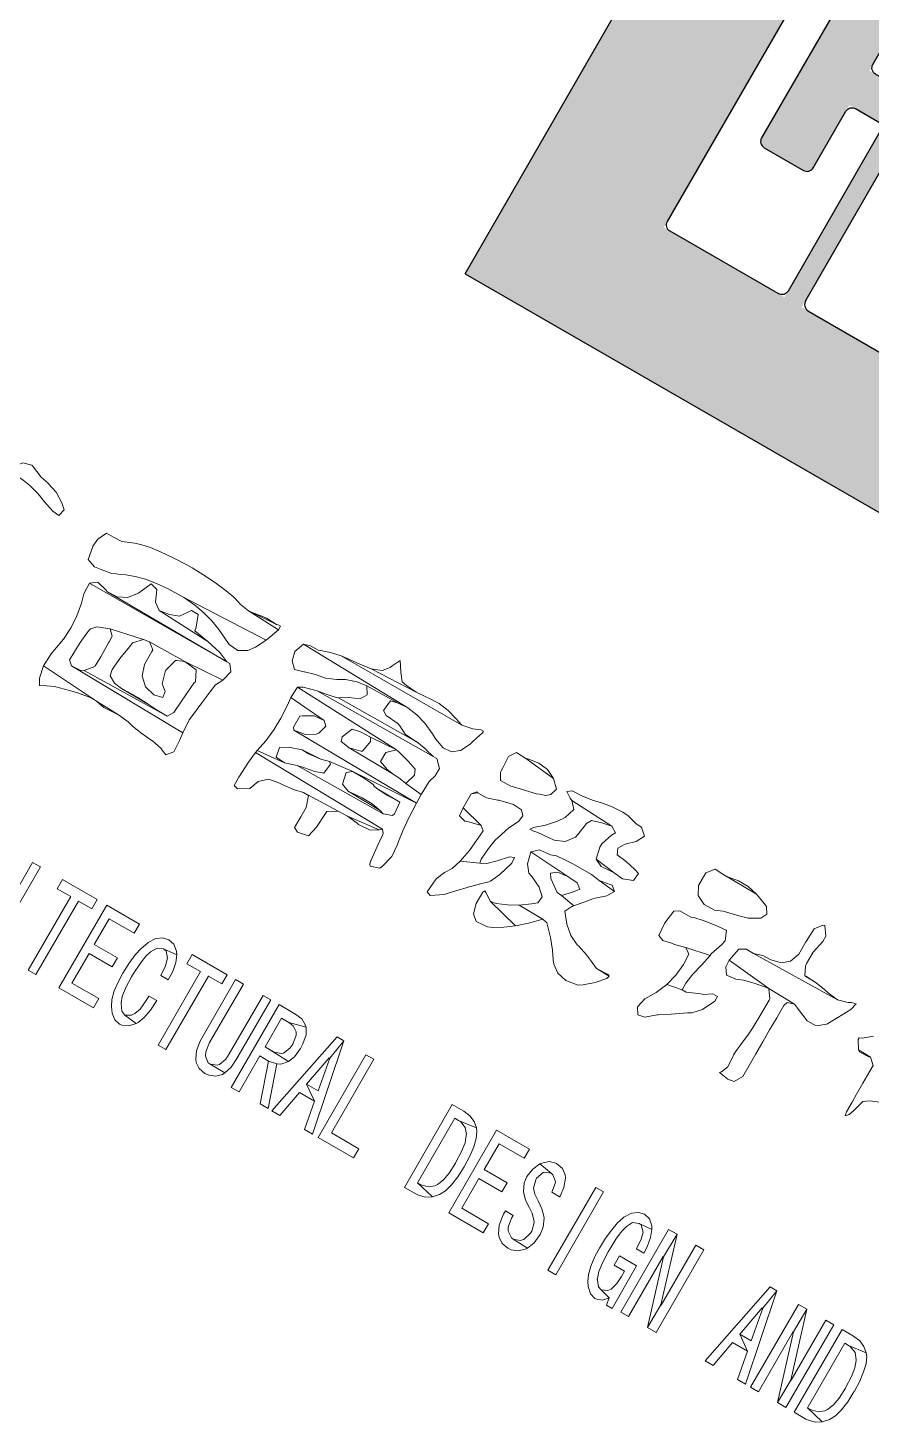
# Model space of a CAD drawing. Header units: millimetres. Extents: x 216654360 to 218309126, y 218099985 to 219647706.
# Drawn here: x 217551062 to 217559541, y 219225593 to 219239613 of the extents above; entities that cross this region are included whole.
import ezdxf
from ezdxf.enums import TextEntityAlignment as Align

# ---------------------------------------------------------------- set-up
doc = ezdxf.new("R2010")
doc.units = ezdxf.units.MM
doc.header["$LTSCALE"] = 1000
doc.layers.add('A-ANNO-TTLB', color=7, linetype='Continuous')
doc.layers.add('BTTK', color=7, linetype='Continuous')
doc.styles.add('A_Standard', font='SIMPLEX', dxfattribs={"width": 0.7, "bigfont": 'HZ'})
doc.styles.add('XN_02', font='STZHONGS.TTF', dxfattribs={"width": 0.8})

# ---------------------------------------------------------------- blocks, each defined once
blk = doc.blocks.new('CSCEC')
h = blk.add_hatch(color=256)
h.paths.add_polyline_path([(0, -24), (24, -24), (24, 0), (0, 0)])
h.paths.add_polyline_path([(6.2, -2.8), (9.8, -2.8), (9.8, -9.2), (9, -9.2), (9, -5.36, 0.414214), (8.84, -5.2), (7.16, -5.2, 0.414214), (7, -5.36), (7, -12.24, 0.414214), (7.16, -12.4), (9.8, -12.4), (9.8, -21.2), (6.2, -21.2), (6.2, -17.2), (7, -17.2), (7, -18.64, 0.414214), (7.16, -18.8), (8.84, -18.8, 0.414214), (9, -18.64), (9, -14.96, 0.414214), (8.84, -14.8), (6.2, -14.8)], flags=16)
h.paths.add_polyline_path([(10.2, -2.8), (13.8, -2.8), (13.8, -9.2), (13, -9.2), (13, -5.36, 0.414214), (12.84, -5.2), (11.16, -5.2, 0.414214), (11, -5.36), (11, -18.64, 0.414214), (11.16, -18.8), (12.84, -18.8, 0.414214), (13, -18.64), (13, -12.4), (13.8, -12.4), (13.8, -21.2), (10.2, -21.2)], flags=16)
h.paths.add_polyline_path([(5.8, -12.4), (5.8, -16.4), (5, -16.4), (5, -14.96, 0.414214), (4.84, -14.8), (3.96, -14.8, 0.414214), (3.8, -14.96), (3.8, -18.64, 0.414214), (3.96, -18.8), (4.84, -18.8, 0.414214), (5, -18.64), (5, -17.2), (5.8, -17.2), (5.8, -21.2), (3, -21.2), (3, -12.4)], flags=16)
h.paths.add_polyline_path([(14.2, -2.8), (17.8, -2.8), (17.8, -5.2), (15.16, -5.2, 0.414214), (15, -5.36), (15, -12.24, 0.414214), (15.16, -12.4), (17.8, -12.4), (17.8, -14.8), (15.16, -14.8, 0.414214), (15, -14.96), (15, -18.64, 0.414214), (15.16, -18.8), (17.8, -18.8), (17.8, -21.2), (14.2, -21.2)], flags=16)
h.paths.add_polyline_path([(21, -12.4), (21, -16.4), (20.2, -16.4), (20.2, -14.96, 0.414214), (20.04, -14.8), (19.16, -14.8, 0.414214), (19, -14.96), (19, -18.64, 0.414214), (19.16, -18.8), (20.04, -18.8, 0.414214), (20.2, -18.64), (20.2, -17.2), (21, -17.2), (21, -21.2), (18.2, -21.2), (18.2, -12.4)], flags=16)
for q in [(0, 0), (24, -24)]:
    blk.add_line((0, -24), q)
blk.add_lwpolyline([(6.2, -17.36), (6.2, -21.04, 0.414214), (6.36, -21.2), (9.64, -21.2, 0.414214)], format="xyb")
blk.add_lwpolyline([(4.856, -18.8, 0.414214), (5, -18.656), (5, -17.344, -0.414214), (5.144, -17.2), (5.656, -17.2, -0.414214), (5.8, -17.344), (5.8, -21.056, -0.414214), (5.656, -21.2), (3.144, -21.2, -0.414214), (3, -21.056), (3, -12.544, -0.414214), (3.144, -12.4), (5.656, -12.4, -0.414214), (5.8, -12.544), (5.8, -16.256, -0.414214), (5.656, -16.4), (5.144, -16.4, -0.414214), (5, -16.256), (5, -14.944, 0.414214), (4.856, -14.8), (3.944, -14.8, 0.414214), (3.8, -14.944), (3.8, -18.656, 0.414214), (3.944, -18.8)], format="xyb", close=True)
blk = doc.blocks.new('2017-0911-140129')
at = {"lineweight": 0}
for points in [[(-44.239, 20.608), (-44.331, 20.435), (-44.346, 20.391), (-44.46, 20.255), (-44.666, 20.17), (-43.648, 20.218), (-43.879, 20.24), (-43.993, 20.255), (-44.114, 20.413)], [(-52.621, 20.31), (-52.801, 20.262), (-52.849, 20.196), (-53.088, 20.005), (-52.621, 19.961), (-52.452, 19.935), (-52.224, 19.876), (-52.037, 19.799), (-51.795, 19.718), (-51.648, 19.704), (-51.611, 19.854), (-51.721, 19.957), (-51.923, 20.082), (-52.151, 20.156), (-52.158, 20.156), (-52.342, 20.192), (-52.603, 20.306)], [(-42.079, 20.218), (-42.134, 20.218), (-42.292, 20.148), (-42.523, 20.104), (-45.32, 20.097), (-45.54, 20.049), (-45.735, 19.983), (-45.772, 19.965), (-45.952, 19.961), (-46.091, 19.921), (-43.633, 19.862), (-43.409, 19.832), (-43.181, 19.766), (-42.942, 19.66), (-42.839, 19.601), (-42.615, 19.524), (-42.431, 19.538), (-42.288, 19.649), (-42.185, 19.854), (-42.159, 19.95), (-42.079, 20.178)], [(-43.133, 20.251), (-43.376, 20.24), (-43.416, 20.233), (-43.648, 20.218), (-44.666, 20.17), (-44.963, 20.134), (-45.07, 20.126), (-45.32, 20.097), (-42.523, 20.104), (-42.692, 20.156), (-42.692, 20.156), (-42.905, 20.222)], [(-40.796, 20.218), (-41.031, 20.178), (-41.072, 20.167), (-40.388, 20.093), (-40.583, 20.192)], [(-38.841, 20.203), (-39.08, 20.192), (-39.286, 20.156), (-39.488, 20.112), (-39.719, 20.079), (-39.933, 20.067), (-40.024, 20.005), (-39.896, 19.921), (-39.844, 19.898), (-38.889, 19.854), (-38.76, 19.77), (-38.808, 19.689), (-38.889, 19.446), (-38.889, 19.366), (-38.83, 19.119), (-38.382, 19.061), (-38.176, 19.042), (-37.97, 19.123), (-37.952, 19.296), (-38.055, 19.325), (-38.286, 19.377), (-38.51, 19.402), (-38.566, 19.531), (-38.474, 19.671), (-38.312, 19.832), (-38.22, 20.005), (-38.367, 20.134), (-38.492, 20.134), (-38.709, 20.2)], [(-34.185, 20.262), (-34.222, 20.251), (-34.332, 20.097), (-34.347, 19.792), (-34.347, 19.785), (-34.347, 19.505), (-34.42, 19.299), (-34.564, 19.175), (-34.781, 19.123), (-34.957, 19.116), (-35.141, 19.061), (-33.215, 19.094), (-33.447, 19.123), (-33.535, 19.145), (-33.759, 19.178), (-34.024, 19.182), (-34.112, 19.362), (-34.119, 19.417), (-34.115, 19.682), (-34.057, 19.961), (-34.06, 20.086)], [(-48.8, 20.134), (-48.936, 20.13), (-49.244, 20.115), (-49.509, 20.093), (-49.729, 20.064), (-49.909, 20.027), (-50.045, 19.983), (-50.284, 19.884), (-50.475, 19.876), (-50.637, 19.873), (-50.729, 19.682), (-50.747, 19.513), (-50.744, 19.502), (-50.692, 19.233), (-50.512, 19.167), (-50.369, 19.189), (-50.159, 19.219), (-49.972, 19.296), (-49.884, 19.344), (-49.704, 19.41), (-49.498, 19.465), (-49.263, 19.502), (-49.002, 19.524), (-48.711, 19.531), (-46.779, 19.619), (-46.672, 19.921), (-47.381, 19.95), (-47.594, 19.983), (-47.624, 19.994), (-47.778, 20.038), (-47.973, 20.075), (-48.208, 20.101), (-48.484, 20.123)], [(-46.672, 20.005), (-46.727, 20.005), (-46.76, 19.994), (-47.304, 19.961), (-47.381, 19.95), (-46.672, 19.921)], [(-46.999, 20.005), (-47.098, 19.994), (-47.304, 19.961), (-46.76, 19.994)], [(-46.091, 19.921), (-46.169, 19.704), (-46.121, 19.52), (-45.996, 19.391), (-45.808, 19.446), (-45.797, 19.45), (-45.573, 19.513), (-45.367, 19.549), (-45.158, 19.641), (-45.004, 19.726), (-44.779, 19.807), (-44.566, 19.832), (-43.846, 19.847), (-43.633, 19.862)], [(-41.266, 20.178), (-41.292, 20.174), (-41.391, 20.027), (-41.377, 19.77), (-41.377, 19.704), (-41.377, 19.674), (-41.292, 19.527), (-41.05, 19.531), (-41.024, 19.538), (-40.84, 19.582), (-40.528, 19.66), (-40.473, 19.682), (-40.348, 19.726), (-40.274, 19.792), (-40.223, 19.939), (-40.388, 20.093), (-41.072, 20.167)], [(-36.658, 20.145), (-36.78, 19.983), (-36.783, 19.689), (-36.688, 19.513), (-36.493, 19.413), (-36.258, 19.424), (-36.096, 19.494), (-35.843, 19.553), (-35.806, 19.557), (-35.589, 19.619), (-35.372, 19.748), (-35.302, 19.876), (-35.391, 20.005), (-35.457, 20.038), (-35.688, 20.123), (-36.475, 20.134)], [(-36.133, 20.174), (-36.346, 20.134), (-36.475, 20.134), (-35.688, 20.123), (-35.912, 20.17)], [(-43.846, 19.847), (-44.566, 19.832), (-44.474, 19.682), (-44.555, 19.542), (-44.765, 19.446), (-44.945, 19.34), (-43.155, 19.358), (-43.412, 19.377), (-43.593, 19.469), (-43.648, 19.491), (-43.934, 19.513), (-44.03, 19.571), (-44.008, 19.81)], [(-39.844, 19.898), (-39.723, 19.759), (-39.789, 19.531), (-39.888, 19.391), (-40.057, 19.2), (-40.241, 19.039), (-40.293, 18.976), (-40.223, 18.976), (-40.12, 18.998), (-39.881, 19.017), (-39.752, 19.028), (-39.547, 19.116), (-39.411, 19.296), (-39.396, 19.373), (-39.356, 19.641), (-39.304, 19.748), (-39.095, 19.81), (-38.889, 19.854)], [(-49.351, 19.443), (-49.45, 19.211), (-49.479, 19.149), (-49.623, 18.965), (-49.81, 18.873), (-50.045, 18.866), (-47.249, 18.844), (-47.466, 18.932), (-47.569, 18.961), (-47.785, 19.006), (-48.943, 19.061), (-49.09, 19.167), (-49.196, 19.402)], [(-48.223, 19.384), (-48.384, 19.384), (-48.531, 19.167), (-48.722, 19.09), (-48.943, 19.061), (-47.785, 19.006), (-48.116, 19.061), (-48.131, 19.138)], [(-46.779, 19.619), (-48.711, 19.531), (-48.631, 19.531), (-48.377, 19.505), (-48.142, 19.465), (-47.918, 19.406), (-47.712, 19.329), (-47.521, 19.233), (-47.385, 19.167), (-47.172, 19.149), (-46.999, 19.252), (-46.896, 19.391)], [(-43.141, 19.362), (-43.155, 19.358), (-44.945, 19.34), (-44.989, 19.322), (-45.213, 19.274), (-45.386, 19.248), (-42.703, 19.27), (-42.891, 19.318), (-42.898, 19.322)], [(-45.764, 19.116), (-45.772, 18.866), (-44.963, 18.803), (-44.879, 18.715), (-44.926, 18.524), (-44.963, 18.484), (-45.151, 18.37), (-45.393, 18.329), (-42.527, 18.289), (-42.531, 18.484), (-42.905, 18.524), (-43.052, 18.546), (-43.232, 18.565), (-44.254, 18.576), (-44.456, 18.609), (-44.489, 18.697), (-44.386, 18.932), (-44.217, 18.969), (-43.989, 18.976), (-43.412, 19.017)], [(-42.619, 19.274), (-42.703, 19.27), (-45.386, 19.248), (-45.665, 19.167), (-45.764, 19.116), (-43.412, 19.017), (-43.332, 18.998), (-43.093, 18.936), (-42.891, 18.866), (-42.843, 18.756), (-42.905, 18.524), (-42.531, 18.484), (-42.52, 18.792), (-42.475, 18.954), (-42.472, 19.127)], [(-40.822, 19.237), (-41.123, 19.167), (-41.138, 19.16), (-41.358, 19.083), (-41.557, 19.083), (-41.667, 19.002), (-41.663, 18.675), (-41.171, 18.55), (-41.086, 18.48), (-41.094, 18.344), (-41.127, 17.999), (-41.178, 17.719), (-40.818, 17.881), (-40.833, 17.966), (-40.818, 18.223), (-40.781, 18.436), (-40.759, 18.513), (-40.671, 18.789), (-40.565, 18.994), (-40.546, 19.138), (-40.631, 19.23)], [(-41.586, 19.094), (-41.667, 19.002), (-41.557, 19.083)], [(-38.83, 19.119), (-38.672, 19.039), (-38.455, 19.061), (-38.382, 19.061)], [(-35.843, 19.189), (-35.854, 19.189), (-36.096, 19.167), (-36.328, 19.13), (-36.544, 19.083), (-36.6, 19.064), (-36.853, 19.061), (-36.952, 18.994), (-36.996, 18.697), (-36.971, 18.418), (-36.853, 18.373), (-36.655, 18.418), (-36.611, 18.418), (-36.383, 18.48), (-35.879, 18.587), (-35.876, 18.627), (-35.787, 18.888), (-35.765, 18.991)], [(-32.851, 19.211), (-32.94, 19.189), (-33.002, 19.156), (-33.215, 19.094), (-35.141, 19.061), (-35.302, 19.061), (-35.442, 18.987), (-35.501, 18.697), (-34.523, 18.601), (-33.921, 18.59), (-33.663, 18.48), (-33.528, 18.425), (-33.322, 18.429), (-33.156, 18.565), (-33.145, 18.587), (-33.028, 18.789), (-32.888, 19.061)], [(-34.005, 19.189), (-34.024, 19.182), (-33.759, 19.178)], [(-50.295, 18.932), (-50.431, 18.836), (-47.249, 18.844), (-50.045, 18.866), (-50.064, 18.877)], [(-47.179, 18.844), (-47.249, 18.844), (-50.431, 18.836), (-50.424, 18.587), (-50.369, 18.403), (-50.325, 18.138), (-50.306, 17.874), (-50.321, 17.598), (-50.369, 17.322), (-50.387, 17.22), (-50.405, 16.933), (-50.405, 16.933), (-49.123, 16.848), (-48.601, 16.834), (-48.366, 16.804), (-48.256, 16.775), (-48.035, 16.742), (-47.756, 16.72), (-47.752, 16.72), (-47.521, 16.676), (-47.484, 16.654), (-47.374, 16.61), (-47.267, 16.742), (-47.286, 16.999), (-47.3, 17.168), (-49.917, 17.212), (-50.009, 17.3), (-50.005, 17.422), (-49.994, 17.705), (-49.972, 17.966), (-49.953, 18.05), (-49.865, 18.149), (-49.612, 18.245), (-48.925, 18.395), (-48.796, 18.414), (-47.984, 18.429), (-47.131, 18.484), (-47.08, 18.712)], [(-45.772, 18.866), (-45.753, 18.682), (-45.739, 18.403), (-45.746, 18.131), (-45.775, 17.863), (-45.827, 17.602), (-45.231, 17.664), (-45.43, 17.683), (-45.467, 17.881), (-45.316, 17.977), (-45.051, 18.072), (-44.636, 18.094), (-44.456, 18.138), (-43.953, 18.201), (-42.527, 18.289), (-45.393, 18.329), (-45.434, 18.377), (-45.43, 18.631), (-45.389, 18.664), (-45.184, 18.778), (-44.963, 18.803)], [(-43.412, 19.017), (-43.989, 18.976), (-43.945, 18.899), (-43.989, 18.653), (-44.015, 18.638), (-44.254, 18.576), (-43.232, 18.565), (-43.361, 18.576), (-43.574, 18.653), (-43.567, 18.866)], [(-38.76, 18.803), (-39.176, 18.803), (-39.385, 18.789), (-39.554, 18.781), (-39.668, 18.734), (-39.896, 18.715), (-39.914, 18.715), (-40.043, 18.587), (-39.153, 18.531), (-38.922, 18.517), (-38.815, 18.436), (-38.896, 18.322), (-39.069, 18.138), (-38.749, 18.083), (-38.566, 18.307), (-38.492, 18.395), (-38.459, 18.432), (-38.275, 18.587), (-38.187, 18.737), (-38.566, 18.781)], [(-38.294, 18.825), (-38.33, 18.818), (-38.566, 18.781), (-38.187, 18.737)], [(-35.306, 19.061), (-35.442, 18.987), (-35.302, 19.061)], [(-41.663, 18.675), (-41.649, 18.498), (-41.502, 18.458), (-41.424, 18.487), (-41.171, 18.55)], [(-40.043, 18.587), (-39.984, 18.348), (-39.863, 18.201), (-39.775, 18.171), (-39.543, 18.057), (-39.392, 17.921), (-39.411, 17.771), (-39.51, 17.69), (-39.712, 17.547), (-39.157, 17.536), (-39.051, 17.514), (-38.841, 17.293), (-38.676, 17.095), (-38.566, 16.933), (-38.514, 16.867), (-38.352, 16.746), (-38.139, 16.705), (-37.878, 16.742), (-37.798, 16.801), (-37.61, 16.962), (-37.445, 17.15), (-37.43, 17.212), (-37.728, 17.22), (-37.915, 17.3), (-38.04, 17.356), (-38.257, 17.429), (-38.301, 17.44), (-38.503, 17.536), (-38.687, 17.69), (-38.852, 17.899), (-38.779, 18.05), (-38.749, 18.083), (-39.069, 18.138), (-39.179, 18.146), (-39.429, 18.329), (-39.484, 18.418), (-39.374, 18.502), (-39.153, 18.531)], [(-35.879, 18.587), (-36.383, 18.48), (-36.258, 18.395), (-36.25, 18.16), (-36.28, 17.899), (-36.342, 17.646), (-36.023, 17.708), (-36.023, 17.859), (-35.99, 18.09), (-35.931, 18.329)], [(-35.501, 18.697), (-35.493, 18.55), (-35.398, 18.407), (-35.192, 18.436), (-35.049, 18.495), (-34.832, 18.546), (-34.615, 18.587), (-34.523, 18.601)], [(-34.523, 18.601), (-34.402, 18.436), (-34.402, 18.399), (-34.402, 18.046), (-34.409, 17.771), (-34.42, 17.58), (-34.446, 17.37), (-34.472, 17.106), (-34.472, 17.102), (-34.454, 16.826), (-34.509, 16.676), (-34.538, 16.643), (-34.329, 16.613), (-34.193, 16.635), (-34.093, 16.804), (-34.093, 17.062), (-34.093, 17.334), (-34.093, 17.609), (-34.093, 17.888), (-34.093, 18.171), (-34.093, 18.458), (-34.064, 18.542), (-33.921, 18.59)], [(-47.131, 18.484), (-47.984, 18.429), (-47.701, 18.395), (-47.594, 18.179), (-47.609, 18.138), (-47.627, 17.881), (-47.642, 17.679), (-47.664, 17.429), (-47.738, 17.297), (-49.648, 17.256), (-49.693, 17.227), (-49.917, 17.212), (-47.3, 17.168), (-47.322, 17.451), (-47.315, 17.532), (-47.275, 17.877), (-47.242, 18.142), (-47.216, 18.329)], [(-48.925, 18.395), (-49.612, 18.245), (-49.501, 18.138), (-49.501, 18.01), (-49.501, 18.002), (-49.494, 17.661), (-49.501, 17.451), (-49.505, 17.436), (-49.648, 17.256), (-47.738, 17.297), (-47.973, 17.3), (-48.171, 17.311), (-48.818, 17.322), (-48.991, 17.345), (-49.141, 17.429), (-49.167, 17.558), (-49.141, 17.859), (-49.141, 17.866), (-49.09, 18.138), (-49.079, 18.226)], [(-47.984, 18.429), (-48.796, 18.414), (-48.656, 18.307), (-48.66, 18.267), (-48.653, 17.969), (-48.583, 17.749), (-48.583, 17.749), (-48.414, 17.591), (-48.186, 17.536), (-48.006, 17.58), (-48.024, 17.708), (-48.157, 17.811), (-48.223, 18.05), (-48.226, 18.083), (-48.153, 18.351), (-48.142, 18.362)], [(-42.527, 18.289), (-43.953, 18.201), (-43.927, 18.201), (-43.666, 18.197), (-43.464, 18.179), (-43.431, 18.157), (-43.361, 18.149), (-42.905, 18.138), (-42.825, 18.135), (-42.799, 17.881), (-42.817, 17.83), (-42.997, 17.771), (-44.985, 17.745), (-45.231, 17.664), (-45.827, 17.602), (-45.838, 17.55), (-42.854, 17.492), (-42.799, 17.429), (-42.795, 17.389), (-42.773, 17.135), (-42.744, 16.826), (-42.725, 16.764), (-42.7, 16.724), (-42.512, 16.786), (-42.483, 16.848), (-42.417, 17.109), (-42.439, 17.363), (-42.453, 17.436), (-42.486, 17.672), (-42.512, 17.955)], [(-40.274, 18.329), (-40.366, 18.289), (-40.535, 18.094), (-40.69, 17.944), (-40.818, 17.881), (-41.178, 17.719), (-41.248, 17.506), (-41.34, 17.363), (-41.34, 17.363), (-41.421, 17.172), (-41.447, 16.848), (-41.362, 16.819), (-41.123, 16.977), (-41.068, 17.043), (-40.976, 17.142), (-40.748, 17.378), (-40.579, 17.543), (-40.473, 17.642), (-40.451, 17.675), (-40.355, 17.881), (-40.26, 18.201)], [(-32.348, 18.436), (-32.3, 18.407), (-32.094, 18.418), (-32.065, 18.429)], [(-44.636, 18.094), (-45.051, 18.072), (-44.901, 18.065)], [(-43.953, 18.201), (-44.456, 18.138), (-44.416, 18.102), (-44.438, 17.881), (-44.614, 17.815), (-44.853, 17.771), (-44.985, 17.745), (-42.997, 17.771), (-43.082, 17.797), (-43.835, 17.808), (-44.004, 17.874), (-44.059, 18.116)], [(-43.361, 18.149), (-43.119, 18.131), (-42.905, 18.138)], [(-43.523, 17.837), (-43.791, 17.815), (-43.835, 17.808), (-43.082, 17.797), (-43.288, 17.833)], [(-35.339, 17.944), (-35.446, 17.944), (-35.607, 17.837), (-35.626, 17.837), (-35.703, 17.808), (-35.931, 17.708), (-36.023, 17.708), (-36.342, 17.646), (-36.445, 17.403), (-36.581, 17.172), (-36.629, 16.962), (-36.544, 16.826), (-36.397, 16.859), (-36.203, 17.021), (-36.188, 17.032), (-35.968, 17.172), (-35.901, 17.216), (-35.699, 17.363), (-35.622, 17.403), (-35.468, 17.569), (-35.339, 17.837)], [(-45.838, 17.55), (-45.864, 17.315), (-45.882, 16.955), (-45.882, 16.764), (-45.783, 16.738), (-45.573, 16.87), (-45.496, 17.073), (-45.345, 17.22), (-45.125, 17.256), (-45.04, 17.264), (-44.783, 17.293), (-44.599, 17.341), (-43.809, 17.363), (-43.593, 17.37), (-42.905, 17.451), (-42.854, 17.492)], [(-42.905, 17.451), (-43.593, 17.37), (-43.357, 17.341), (-43.321, 17.337), (-43.06, 17.352)], [(-40.454, 17.451), (-40.473, 17.407), (-40.48, 17.142), (-40.421, 16.933), (-40.296, 16.83), (-40.043, 16.848), (-39.94, 16.896), (-39.756, 17.006), (-39.565, 17.15), (-40.245, 17.322), (-40.421, 17.429)], [(-39.712, 17.547), (-39.918, 17.429), (-40.131, 17.341), (-40.245, 17.322), (-39.565, 17.15), (-39.367, 17.326), (-39.157, 17.536)], [(-48.653, 17.326), (-48.818, 17.322), (-48.171, 17.311), (-48.44, 17.326)], [(-43.809, 17.363), (-44.599, 17.341), (-44.482, 17.337), (-44.405, 17.106), (-44.405, 16.889), (-44.405, 16.635), (-44.305, 16.584), (-44.078, 16.635), (-44.026, 16.863), (-44.008, 17.172), (-44, 17.242)], [(-37.463, 17.234), (-37.478, 17.231), (-37.728, 17.22), (-37.43, 17.212)], [(-50.405, 16.933), (-50.35, 16.676), (-50.277, 16.547), (-50.152, 16.613), (-50.148, 16.613), (-50.001, 16.683), (-49.7, 16.764), (-49.538, 16.801), (-49.285, 16.845), (-49.123, 16.848)], [(-49.123, 16.848), (-48.936, 16.812), (-48.675, 16.826), (-48.601, 16.834)], [(-48.436, 11.476), (-48.616, 11.476), (-48.616, 13.398), (-48.436, 13.398), (-48.436, 11.476)], [(-47.117, 13.398), (-47.925, 13.398), (-47.925, 13.185), (-47.609, 13.185), (-47.609, 11.476), (-47.429, 11.476), (-47.429, 13.185), (-47.117, 13.185)], [(-46.132, 13.398), (-46.896, 13.398), (-46.896, 11.476), (-46.095, 11.476), (-46.095, 11.689), (-46.716, 11.689), (-46.716, 12.376), (-46.18, 12.376), (-46.18, 12.589), (-46.716, 12.589), (-46.716, 13.185), (-46.132, 13.185)], [(-45.467, 13.42), (-45.588, 13.394), (-45.702, 13.31), (-45.794, 13.163), (-45.808, 13.137), (-45.86, 12.99), (-45.9, 12.817), (-45.922, 12.611), (-45.93, 12.376), (-45.922, 12.185), (-45.9, 11.979), (-45.856, 11.81), (-45.794, 11.678), (-45.717, 11.572), (-45.603, 11.483), (-45.474, 11.454), (-45.423, 11.458), (-45.298, 11.516), (-45.191, 11.634), (-45.474, 11.667), (-45.566, 11.7), (-45.661, 11.836), (-45.706, 11.965), (-45.731, 12.156), (-45.739, 12.398), (-45.739, 12.476), (-45.728, 12.703), (-45.702, 12.891), (-45.661, 13.027), (-45.584, 13.155), (-45.467, 13.207), (-45.173, 13.24), (-45.217, 13.299), (-45.331, 13.391)], [(-45.173, 13.24), (-45.467, 13.207), (-45.401, 13.196), (-45.301, 13.086), (-45.261, 12.935), (-45.246, 12.714), (-45.073, 12.714), (-45.077, 12.905), (-45.114, 13.093)], [(-44.096, 13.398), (-44.908, 13.398), (-44.908, 13.185), (-44.592, 13.185), (-44.592, 11.476), (-44.412, 11.476), (-44.412, 13.185), (-44.096, 13.185)], [(-43.721, 13.398), (-43.901, 13.398), (-43.901, 12.038), (-43.898, 11.954), (-43.868, 11.763), (-43.798, 11.612), (-43.758, 11.557), (-43.644, 11.48), (-43.493, 11.454), (-43.409, 11.461), (-43.277, 11.513), (-43.177, 11.612), (-43.152, 11.663), (-43.493, 11.667), (-43.541, 11.674), (-43.659, 11.759), (-43.695, 11.836), (-43.721, 12.038)], [(-43.085, 13.398), (-43.266, 13.398), (-43.266, 12.038), (-43.273, 11.913), (-43.328, 11.759), (-43.361, 11.719), (-43.493, 11.667), (-43.152, 11.663), (-43.1, 11.829), (-43.085, 12.038)], [(-42.501, 13.398), (-42.894, 13.398), (-42.894, 11.476), (-42.714, 11.476), (-42.714, 12.31), (-42.509, 12.31), (-42.336, 12.343), (-42.266, 12.38), (-42.156, 12.501), (-42.714, 12.523), (-42.714, 13.185), (-42.542, 13.185), (-42.196, 13.277), (-42.233, 13.31), (-42.354, 13.376)], [(-42.196, 13.277), (-42.542, 13.185), (-42.431, 13.17), (-42.321, 13.097), (-42.292, 13.038), (-42.259, 12.847), (-42.266, 12.747), (-42.328, 12.6), (-42.365, 12.567), (-42.494, 12.523), (-42.714, 12.523), (-42.156, 12.501), (-42.101, 12.641), (-42.079, 12.847), (-42.082, 12.953), (-42.119, 13.141)], [(-41.402, 13.42), (-41.56, 13.42), (-41.954, 11.476), (-41.763, 11.476), (-41.652, 12.071), (-41.307, 12.071), (-41.616, 12.288), (-41.487, 12.972), (-41.472, 12.972)], [(-41.402, 13.42), (-41.472, 12.972), (-41.347, 12.288), (-41.616, 12.288), (-41.307, 12.071), (-41.197, 11.476), (-41.009, 11.476)], [(-40.693, 13.398), (-40.877, 13.398), (-40.877, 11.476), (-40.057, 11.476), (-40.057, 11.689), (-40.693, 11.689)], [(-38.606, 13.398), (-38.871, 13.398), (-38.871, 11.476), (-38.606, 11.476), (-38.547, 11.48), (-38.411, 11.516), (-38.29, 11.59), (-38.69, 11.689), (-38.69, 13.185), (-38.606, 13.185), (-38.216, 13.236), (-38.323, 13.324), (-38.452, 13.38)], [(-38.216, 13.236), (-38.606, 13.185), (-38.547, 13.181), (-38.419, 13.13), (-38.323, 13.016), (-38.316, 13.001), (-38.264, 12.861), (-38.238, 12.674), (-38.227, 12.431), (-38.227, 12.409), (-38.238, 12.174), (-38.272, 11.99), (-38.323, 11.858), (-38.352, 11.81), (-38.463, 11.722), (-38.606, 11.689), (-38.69, 11.689), (-38.29, 11.59), (-38.187, 11.704), (-38.187, 11.704), (-38.121, 11.832), (-38.077, 11.994), (-38.047, 12.196), (-38.04, 12.431), (-38.04, 12.435), (-38.047, 12.674), (-38.073, 12.876), (-38.114, 13.045), (-38.172, 13.174)], [(-37.081, 13.398), (-37.842, 13.398), (-37.842, 11.476), (-37.041, 11.476), (-37.041, 11.689), (-37.662, 11.689), (-37.662, 12.376), (-37.129, 12.376), (-37.129, 12.589), (-37.662, 12.589), (-37.662, 13.185), (-37.081, 13.185)], [(-36.75, 13.244), (-36.82, 13.086), (-36.846, 12.894), (-36.831, 12.762), (-36.758, 12.6), (-36.736, 12.571), (-36.636, 12.468), (-36.489, 12.376), (-36.39, 12.31), (-36.287, 12.207), (-36.261, 12.167), (-36.214, 11.994), (-36.217, 11.943), (-36.269, 11.77), (-36.324, 11.711), (-36.46, 11.667), (-36.118, 11.656), (-36.056, 11.814), (-36.034, 12.016), (-36.056, 12.178), (-36.129, 12.343), (-36.155, 12.376), (-36.261, 12.483), (-36.397, 12.578), (-36.533, 12.667), (-36.618, 12.758), (-36.662, 12.928), (-36.662, 12.961), (-36.607, 13.13), (-36.592, 13.148), (-36.46, 13.196)], [(-36.46, 13.42), (-36.482, 13.42), (-36.614, 13.38), (-36.725, 13.277), (-36.75, 13.244), (-36.46, 13.196), (-36.412, 13.188), (-36.302, 13.097), (-36.284, 13.056), (-36.254, 12.872), (-36.074, 12.872), (-36.074, 12.887), (-36.096, 13.075), (-36.159, 13.251), (-36.199, 13.31), (-36.313, 13.394)], [(-35.358, 11.476), (-35.541, 11.476), (-35.541, 13.398), (-35.358, 13.398), (-35.358, 11.476)], [(-34.424, 13.42), (-34.542, 13.394), (-34.656, 13.31), (-34.748, 13.163), (-34.755, 13.141), (-34.803, 12.997), (-34.836, 12.821), (-34.858, 12.615), (-34.865, 12.376), (-34.858, 12.185), (-34.832, 11.979), (-34.792, 11.81), (-34.729, 11.678), (-34.674, 11.594), (-34.564, 11.491), (-34.439, 11.454), (-34.424, 11.454), (-34.292, 11.502), (-34.196, 11.612), (-34.417, 11.667), (-34.494, 11.693), (-34.597, 11.825), (-34.597, 11.829), (-34.641, 11.961), (-34.667, 12.152), (-34.674, 12.398), (-34.674, 12.465), (-34.667, 12.7), (-34.645, 12.887), (-34.612, 13.027), (-34.542, 13.155), (-34.424, 13.207), (-34.141, 13.229), (-34.178, 13.291), (-34.288, 13.391)], [(-34.141, 13.229), (-34.424, 13.207), (-34.373, 13.199), (-34.266, 13.097), (-34.226, 12.953), (-34.211, 12.736), (-34.038, 12.736), (-34.046, 12.883), (-34.079, 13.075)], [(-33.652, 13.398), (-33.851, 13.398), (-33.851, 11.476), (-33.671, 11.476), (-33.671, 12.872), (-33.66, 12.872)], [(-33.652, 13.398), (-33.66, 12.872), (-33.23, 11.476), (-33.223, 12.005)], [(-33.031, 13.398), (-33.215, 13.398), (-33.215, 12.005), (-33.223, 12.005), (-33.23, 11.476), (-33.031, 11.476)], [(-31.345, 13.42), (-31.499, 13.42), (-31.892, 11.476), (-31.705, 11.476), (-31.595, 12.071), (-31.249, 12.071), (-31.554, 12.288), (-31.429, 12.972), (-31.415, 12.972)], [(-31.345, 13.42), (-31.415, 12.972), (-31.29, 12.288), (-31.554, 12.288), (-31.249, 12.071), (-31.139, 11.476), (-30.952, 11.476)], [(-30.636, 13.398), (-30.834, 13.398), (-30.834, 11.476), (-30.65, 11.476), (-30.65, 12.872), (-30.643, 12.872)], [(-30.636, 13.398), (-30.643, 12.872), (-30.213, 11.476), (-30.202, 12.005)], [(-30.014, 13.398), (-30.195, 13.398), (-30.195, 12.005), (-30.202, 12.005), (-30.213, 11.476), (-30.014, 11.476)], [(-29.551, 13.398), (-29.82, 13.398), (-29.82, 11.476), (-29.551, 11.476), (-29.493, 11.48), (-29.357, 11.516), (-29.235, 11.59), (-29.636, 11.689), (-29.636, 13.185), (-29.551, 13.185), (-29.166, 13.236), (-29.269, 13.324), (-29.397, 13.38)], [(-29.166, 13.236), (-29.551, 13.185), (-29.496, 13.181), (-29.364, 13.13), (-29.269, 13.016), (-29.261, 13.001), (-29.213, 12.861), (-29.184, 12.674), (-29.173, 12.431), (-29.173, 12.409), (-29.184, 12.174), (-29.217, 11.99), (-29.269, 11.858), (-29.302, 11.81), (-29.408, 11.722), (-29.551, 11.689), (-29.636, 11.689), (-29.235, 11.59), (-29.136, 11.704), (-29.133, 11.704), (-29.066, 11.832), (-29.022, 11.994), (-28.993, 12.196), (-28.986, 12.431), (-28.986, 12.435), (-28.993, 12.674), (-29.019, 12.876), (-29.059, 13.045), (-29.118, 13.174)], [(-42.336, 12.343), (-42.509, 12.31), (-42.226, 11.476), (-42.038, 11.476)], [(-34.038, 12.442), (-34.439, 12.442), (-34.439, 12.229), (-34.196, 12.229), (-34.196, 12.108), (-34.207, 11.935), (-34.251, 11.781), (-34.292, 11.726), (-34.417, 11.667), (-34.196, 11.612), (-34.171, 11.454), (-34.038, 11.454)], [(-45.062, 12.24), (-45.246, 12.24), (-45.246, 12.134), (-45.268, 11.924), (-45.316, 11.792), (-45.356, 11.733), (-45.474, 11.667), (-45.191, 11.634), (-45.169, 11.671), (-45.114, 11.818), (-45.077, 12.009)], [(-36.695, 12.082), (-36.875, 12.082), (-36.875, 12.005), (-36.875, 11.954), (-36.842, 11.766), (-36.765, 11.612), (-36.721, 11.557), (-36.603, 11.48), (-36.46, 11.454), (-36.383, 11.461), (-36.25, 11.513), (-36.144, 11.612), (-36.118, 11.656), (-36.46, 11.667), (-36.504, 11.674), (-36.625, 11.759), (-36.662, 11.825), (-36.695, 12.016)]]:
    blk.add_lwpolyline(points, close=True, dxfattribs=at)
blk.add_lwpolyline([(-32.219, 18.822), (-32.399, 18.675), (-32.454, 18.653), (-32.454, 18.609), (-32.348, 18.436), (-32.065, 18.429), (-31.933, 18.307), (-31.933, 18.182), (-31.933, 17.899), (-31.933, 17.642), (-31.933, 17.462), (-31.933, 17.234), (-31.914, 17.15), (-31.859, 17.212), (-31.822, 17.322), (-31.753, 17.58), (-31.631, 17.664), (-31.411, 17.749)], dxfattribs=at)
blk = doc.blocks.new('InsertFrame330AD14F84C64FA79C55606A994A6CCF')
blk.add_blockref('2017-0911-140129', (831, 524))
at = {"layer": 'BTTK'}
blk.add_blockref('CSCEC', (784, 576), dxfattribs=at)
at = {"layer": 'A-ANNO-TTLB', "style": 'A_Standard', "flags": 1}
blk.add_attdef('是否会签', (0, 0), '', height=350, dxfattribs=at)
at = {"layer": 'BTTK', "style": 'XN_02'}
blk.add_attdef('LZTQINS', text='', height=2, dxfattribs=at).set_placement((831, 10), align=Align.MIDDLE)

msp = doc.modelspace()

# ---------------------------------------------------------------- block references
at = {"layer": 'A-ANNO-TTLB', "xscale": 499.9999999999999, "yscale": 499.9999999999999, "zscale": 499.9999999999999, "rotation": 330.0099772030881}
msp.add_blockref('InsertFrame330AD14F84C64FA79C55606A994A6CCF', (217077984, 219194035), dxfattribs=at)

doc.saveas('drawing.dxf')
